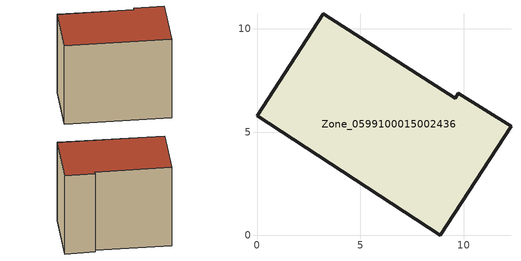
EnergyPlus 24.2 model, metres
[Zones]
Zone_0599100015002436
 floor ground (C_G): 8.87,0 0,5.78 3.21,10.73 9.6,6.65 9.76,6.88 12.3,5.27 z1.02
 wall outside (C_F): 9.6,6.65 3.21,10.73 0,5.78 8.87,0 12.3,5.27 9.76,6.88 9.6,6.65 z1.02:9.98
 roof outside (C_R): 12.3,5.27 9.76,6.88 9.6,6.65 3.21,10.73 0,5.78 8.87,0 z9.98
[BUILDING]
Pand.0599100015002436: North Axis=0; Terrain=City; Loads Convergence Tolerance Value=0.04; Temperature Convergence Tolerance Value=0.4; Solar Distribution=FullExterior; Maximum Number of Warmup Days=25; Minimum Number of Warmup Days=1
[Site:Location]
Rotterdam.The.Hague.AP_ZH_NLD Design_Conditions: Latitude=51.96; Longitude=4.45; Time Zone=1; Elevation=-4.5
[SITE:GROUNDTEMPERATURE:BUILDINGSURFACE]
18, 18, 18, 18, 18, 18, 18, 18, 18, 18, 18, 18
[MATERIAL] Thermal Absorptance=0.9; Solar Absorptance=0.7; Visible Absorptance=0.7
Name | Roughness | Thickness | Conductivity | Density | Specific Heat
G.TI.2006-2014 | MediumSmooth | 0.15 | 0.06 | 540 | 1210
F.TI.2006-2014 | Rough | 0.3 | 0.12 | 1920 | 840
R.TI.2006-2014 | MediumRough | 0.2 | 0.08 | 1500 | 1000
[CONSTRUCTION]
C_G: G.TI.2006-2014
C_F: F.TI.2006-2014
C_R: R.TI.2006-2014
[ZONE]
Zone_0599100015002436: Type=1; Multiplier=1; Ceiling Height=Autocalculate; Volume=Autocalculate; Floor Area=autocalculate; Part of Total Floor Area=Yes
[ZONEINFILTRATION:DESIGNFLOWRATE]
Infil_Zone_0599100015002436: Zone or ZoneList or Space or SpaceList=Zone_0599100015002436; Schedule=AlwaysOn; Design Flow Rate Calculation Method=Flow/Area; Flow Rate per Floor Area=0.0015; Constant Term Coefficient=1; Temperature Term Coefficient=0; Velocity Term Coefficient=0; Velocity Squared Term Coefficient=0
[HVACTEMPLATE:ZONE:IDEALLOADSAIRSYSTEM]
Zone_0599100015002436: Maximum Heating Supply Air Temperature=50; Minimum Cooling Supply Air Temperature=13; Maximum Heating Supply Air Humidity Ratio=0.0156; Minimum Cooling Supply Air Humidity Ratio=0.0077; Heating Limit=NoLimit; Cooling Limit=NoLimit; Dehumidification Control Type=ConstantSensibleHeatRatio; Cooling Sensible Heat Ratio=0.7; Dehumidification Setpoint=60; Humidification Control Type=None; Humidification Setpoint=30; Outdoor Air Method=None; Outdoor Air Flow Rate per Person=0.00944; Outdoor Air Flow Rate per Zone Floor Area=0; Outdoor Air Flow Rate per Zone=0; Demand Controlled Ventilation Type=None; Outdoor Air Economizer Type=NoEconomizer; Heat Recovery Type=None; Sensible Heat Recovery Effectiveness=0.7; Latent Heat Recovery Effectiveness=0.65
[ZONECONTROL:THERMOSTAT]
ThermostatControl_Zone_0599100015002436: Zone or ZoneList=Zone_0599100015002436; Control Type Schedule=DualSetpointControlType; Control 1=Thermostat_Zone_0599100015002436; Temperature Difference Between Cutout And Setpoint=0
[THERMOSTATSETPOINT:DUALSETPOINT]
Thermostat_Zone_0599100015002436: Heating Setpoint Temperature Schedule=HeatingSetpoint_Zone_0599100015002436; Cooling Setpoint Temperature Schedule=CoolingSetpoint_Zone_0599100015002436
[SCHEDULE:COMPACT]
HeatingSetpoint_Zone_0599100015002436: Through: 12/31, For: AllDays, Until: 24:00, 21
CoolingSetpoint_Zone_0599100015002436: Through: 12/31, For: AllDays, Until: 24:00, 24
DualSetpointControlType: Through: 12/31, For: AllDays, Until: 24:00, 4
AlwaysOn: Through: 12/31, For: AllDays, Until: 24:00, 1
